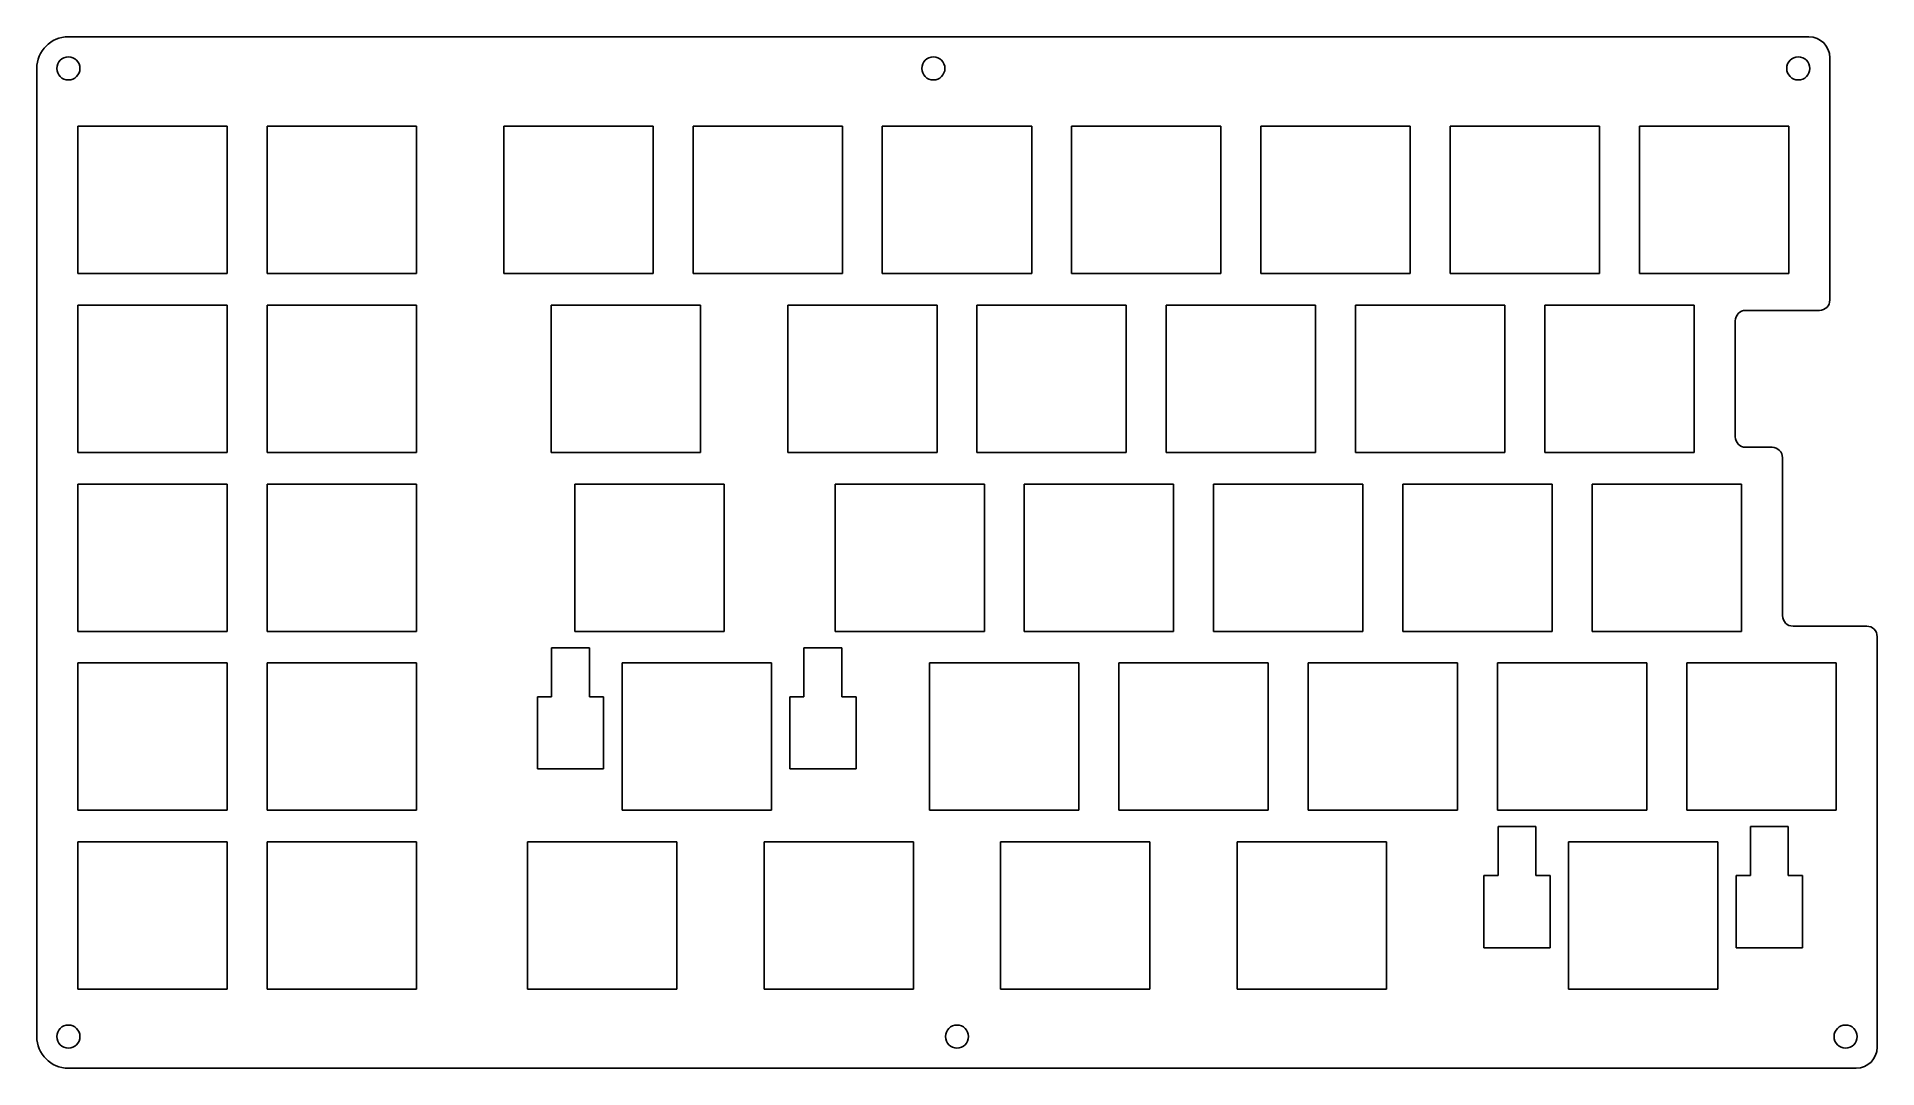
# Model space of a CAD drawing. Header units: millimetres. Extents: x -88 to 88, y -49 to 49.
import ezdxf

# ---------------------------------------------------------------- set-up
doc = ezdxf.new("R2010")
doc.units = ezdxf.units.MM
doc.layers.add('CUTOUTS', color=1, linetype='CONTINUOUS')
doc.layers.add('PERIMETER', color=5, linetype='CONTINUOUS')

msp = doc.modelspace()

# ---------------------------------------------------------------- linework, layer by layer
at = {"layer": 'CUTOUTS'}
for p, q in [((-83.6, 26.5), (-83.6, 40.5)), ((-83.6, 40.5), (-69.4, 40.5)), ((-69.4, 40.5), (-69.4, 26.5)), ((-65.6, 26.5), (-65.6, 40.5)), ((-65.6, 40.5), (-51.4, 40.5)), ((-51.4, 40.5), (-51.4, 26.5)), ((-43.1, 40.5), (-28.9, 40.5)), ((-43.1, 26.5), (-43.1, 40.5)), ((-28.9, 40.5), (-28.9, 26.5)), ((-25.1, 26.5), (-25.1, 40.5)), ((-25.1, 40.5), (-10.9, 40.5)), ((-10.9, 40.5), (-10.9, 26.5)), ((-7.1, 26.5), (-7.1, 40.5)), ((-7.1, 40.5), (7.1, 40.5)), ((7.1, 40.5), (7.1, 26.5)), ((10.9, 26.5), (10.9, 40.5)), ((10.9, 40.5), (25.1, 40.5)), ((25.1, 40.5), (25.1, 26.5)), ((28.9, 26.5), (28.9, 40.5)), ((28.9, 40.5), (43.1, 40.5)), ((43.1, 40.5), (43.1, 26.5)), ((46.9, 26.5), (46.9, 40.5)), ((46.9, 40.5), (61.1, 40.5)), ((61.1, 40.5), (61.1, 26.5)), ((64.9, 26.5), (64.9, 40.5)), ((64.9, 40.5), (79.1, 40.5)), ((79.1, 40.5), (79.1, 26.5)), ((-69.4, 26.5), (-83.6, 26.5)), ((-51.4, 26.5), (-65.6, 26.5)), ((-28.9, 26.5), (-43.1, 26.5)), ((-10.9, 26.5), (-25.1, 26.5)), ((7.1, 26.5), (-7.1, 26.5)), ((25.1, 26.5), (10.9, 26.5)), ((43.1, 26.5), (28.9, 26.5)), ((61.1, 26.5), (46.9, 26.5)), ((79.1, 26.5), (64.9, 26.5)), ((-83.6, 23.5), (-69.4, 23.5)), ((-83.6, 9.5), (-83.6, 23.5)), ((-69.4, 23.5), (-69.4, 9.5)), ((-65.6, 9.5), (-65.6, 23.5)), ((-65.6, 23.5), (-51.4, 23.5)), ((-51.4, 23.5), (-51.4, 9.5)), ((-38.6, 9.5), (-38.6, 23.5)), ((-38.6, 23.5), (-24.4, 23.5)), ((-24.4, 23.5), (-24.4, 9.5)), ((-16.1, 23.5), (-1.9, 23.5)), ((-16.1, 9.5), (-16.1, 23.5)), ((-1.9, 23.5), (-1.9, 9.5)), ((1.9, 9.5), (1.9, 23.5)), ((1.9, 23.5), (16.1, 23.5)), ((16.1, 23.5), (16.1, 9.5)), ((19.9, 9.5), (19.9, 23.5)), ((19.9, 23.5), (34.1, 23.5)), ((34.1, 23.5), (34.1, 9.5)), ((37.9, 9.5), (37.9, 23.5)), ((37.9, 23.5), (52.1, 23.5)), ((52.1, 23.5), (52.1, 9.5)), ((55.9, 23.5), (70.1, 23.5)), ((55.9, 9.5), (55.9, 23.5)), ((70.1, 23.5), (70.1, 9.5)), ((-69.4, 9.5), (-83.6, 9.5)), ((-51.4, 9.5), (-65.6, 9.5)), ((-24.4, 9.5), (-38.6, 9.5)), ((-1.9, 9.5), (-16.1, 9.5)), ((16.1, 9.5), (1.9, 9.5)), ((34.1, 9.5), (19.9, 9.5)), ((52.1, 9.5), (37.9, 9.5)), ((70.1, 9.5), (55.9, 9.5)), ((-83.6, -7.5), (-83.6, 6.5)), ((-83.6, 6.5), (-69.4, 6.5)), ((-69.4, 6.5), (-69.4, -7.5)), ((-65.6, -7.5), (-65.6, 6.5)), ((-65.6, 6.5), (-51.4, 6.5)), ((-51.4, 6.5), (-51.4, -7.5)), ((-36.35, 6.5), (-22.15, 6.5)), ((-36.35, -7.5), (-36.35, 6.5)), ((-22.15, 6.5), (-22.15, -7.5)), ((-11.6, -7.5), (-11.6, 6.5)), ((-11.6, 6.5), (2.6, 6.5)), ((2.6, 6.5), (2.6, -7.5)), ((6.4, 6.5), (20.6, 6.5)), ((6.4, -7.5), (6.4, 6.5)), ((20.6, 6.5), (20.6, -7.5)), ((24.4, -7.5), (24.4, 6.5)), ((24.4, 6.5), (38.6, 6.5)), ((38.6, 6.5), (38.6, -7.5)), ((42.4, 6.5), (56.6, 6.5)), ((42.4, -7.5), (42.4, 6.5)), ((56.6, 6.5), (56.6, -7.5)), ((60.4, -7.5), (60.4, 6.5)), ((60.4, 6.5), (74.6, 6.5)), ((74.6, 6.5), (74.6, -7.5)), ((-69.4, -7.5), (-83.6, -7.5)), ((-51.4, -7.5), (-65.6, -7.5)), ((-22.15, -7.5), (-36.35, -7.5)), ((2.6, -7.5), (-11.6, -7.5)), ((20.6, -7.5), (6.4, -7.5)), ((38.6, -7.5), (24.4, -7.5)), ((56.6, -7.5), (42.4, -7.5)), ((74.6, -7.5), (60.4, -7.5)), ((-38.55, -13.7), (-38.55, -9.05)), ((-38.55, -9.05), (-34.95, -9.05)), ((-34.95, -9.05), (-34.95, -13.7)), ((-14.55, -9.05), (-10.95, -9.05)), ((-14.55, -13.7), (-14.55, -9.05)), ((-10.95, -9.05), (-10.95, -13.7)), ((-83.6, -10.5), (-69.4, -10.5)), ((-83.6, -24.5), (-83.6, -10.5)), ((-69.4, -10.5), (-69.4, -24.5)), ((-65.6, -10.5), (-51.4, -10.5)), ((-65.6, -24.5), (-65.6, -10.5)), ((-51.4, -10.5), (-51.4, -24.5)), ((-31.85, -24.5), (-31.85, -10.5)), ((-31.85, -10.5), (-17.65, -10.5)), ((-17.65, -10.5), (-17.65, -24.5)), ((-2.6, -10.5), (11.6, -10.5)), ((-2.6, -24.5), (-2.6, -10.5)), ((11.6, -10.5), (11.6, -24.5)), ((15.4, -24.5), (15.4, -10.5)), ((15.4, -10.5), (29.6, -10.5)), ((29.6, -10.5), (29.6, -24.5)), ((33.4, -10.5), (47.6, -10.5)), ((33.4, -24.5), (33.4, -10.5)), ((47.6, -10.5), (47.6, -24.5)), ((51.4, -10.5), (65.6, -10.5)), ((51.4, -24.5), (51.4, -10.5)), ((65.6, -10.5), (65.6, -24.5)), ((69.4, -10.5), (83.6, -10.5)), ((69.4, -24.5), (69.4, -10.5)), ((83.6, -10.5), (83.6, -24.5)), ((-39.9, -13.7), (-38.55, -13.7)), ((-39.9, -20.55), (-39.9, -13.7)), ((-34.95, -13.7), (-33.6, -13.7)), ((-33.6, -13.7), (-33.6, -20.55)), ((-15.9, -20.55), (-15.9, -13.7)), ((-15.9, -13.7), (-14.55, -13.7)), ((-10.95, -13.7), (-9.6, -13.7)), ((-9.6, -13.7), (-9.6, -20.55)), ((-33.6, -20.55), (-39.9, -20.55)), ((-9.6, -20.55), (-15.9, -20.55)), ((-69.4, -24.5), (-83.6, -24.5)), ((-51.4, -24.5), (-65.6, -24.5)), ((-17.65, -24.5), (-31.85, -24.5)), ((11.6, -24.5), (-2.6, -24.5)), ((29.6, -24.5), (15.4, -24.5)), ((47.6, -24.5), (33.4, -24.5)), ((65.6, -24.5), (51.4, -24.5)), ((51.45, -30.7), (51.45, -26.05)), ((51.45, -26.05), (55.05, -26.05)), ((55.05, -26.05), (55.05, -30.7)), ((83.6, -24.5), (69.4, -24.5)), ((75.45, -30.7), (75.45, -26.05)), ((75.45, -26.05), (79.05, -26.05)), ((79.05, -26.05), (79.05, -30.7)), ((-83.6, -27.5), (-69.4, -27.5)), ((-83.6, -41.5), (-83.6, -27.5)), ((-69.4, -27.5), (-69.4, -41.5)), ((-65.6, -27.5), (-51.4, -27.5)), ((-65.6, -41.5), (-65.6, -27.5)), ((-51.4, -27.5), (-51.4, -41.5)), ((-40.85, -41.5), (-40.85, -27.5)), ((-40.85, -27.5), (-26.65, -27.5)), ((-26.65, -27.5), (-26.65, -41.5)), ((-18.35, -41.5), (-18.35, -27.5)), ((-18.35, -27.5), (-4.15, -27.5)), ((-4.15, -27.5), (-4.15, -41.5)), ((4.15, -41.5), (4.15, -27.5)), ((4.15, -27.5), (18.35, -27.5)), ((18.35, -27.5), (18.35, -41.5)), ((26.65, -41.5), (26.65, -27.5)), ((26.65, -27.5), (40.85, -27.5)), ((40.85, -27.5), (40.85, -41.5)), ((58.15, -27.5), (72.35, -27.5)), ((58.15, -41.5), (58.15, -27.5)), ((72.35, -27.5), (72.35, -41.5)), ((50.1, -37.55), (50.1, -30.7)), ((50.1, -30.7), (51.45, -30.7)), ((55.05, -30.7), (56.4, -30.7)), ((56.4, -30.7), (56.4, -37.55)), ((74.1, -30.7), (75.45, -30.7)), ((74.1, -37.55), (74.1, -30.7)), ((79.05, -30.7), (80.4, -30.7)), ((80.4, -30.7), (80.4, -37.55)), ((56.4, -37.55), (50.1, -37.55)), ((80.4, -37.55), (74.1, -37.55)), ((-69.4, -41.5), (-83.6, -41.5)), ((-51.4, -41.5), (-65.6, -41.5)), ((-26.65, -41.5), (-40.85, -41.5)), ((-4.15, -41.5), (-18.35, -41.5)), ((18.35, -41.5), (4.15, -41.5)), ((40.85, -41.5), (26.65, -41.5)), ((72.35, -41.5), (58.15, -41.5))]:
    msp.add_line(p, q, dxfattribs=at)
for centre in [(-84.5, 46), (-2.25, 46), (80, 46), (-84.5, -46), (0, -46), (84.5, -46)]:
    msp.add_circle(centre, 1.1, dxfattribs=at)
at = {"layer": 'PERIMETER'}
for p, q in [((81, 49), (-84.5, 49)), ((-87.5, 46), (-87.5, -46)), ((83, 24), (83, 47)), ((75, 23), (82, 23)), ((74, 11), (74, 22)), ((77.5, 10), (75, 10)), ((78.5, -6), (78.5, 9)), ((86.5, -7), (79.5, -7)), ((87.5, -47), (87.5, -8)), ((-84.5, -49), (85.5, -49))]:
    msp.add_line(p, q, dxfattribs=at)
for centre, radius, start, end in [((-84.5, 46), 3, 90, 180), ((81, 47), 2, 0, 90), ((75, 22), 1, 90, 180), ((82, 24), 1, -90, 0), ((75, 11), 1, 180, 270), ((77.5, 9), 1, 0, 90), ((79.5, -6), 1, 180, 270), ((86.5, -8), 1, 0, 90), ((-84.5, -46), 3, 180, 270), ((85.5, -47), 2, -90, 0)]:
    msp.add_arc(centre, radius, start, end, dxfattribs=at)

doc.saveas('drawing.dxf')
